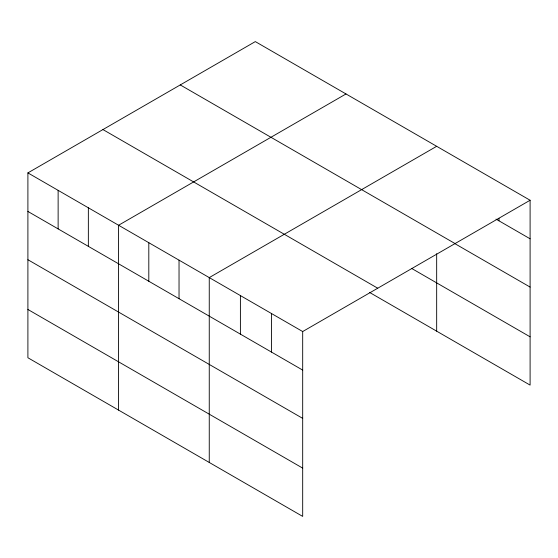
<?xml version="1.0" encoding="UTF-8"?>
<svg xmlns="http://www.w3.org/2000/svg" width="558" height="558" viewBox="0 0 558 558"><rect width="100%" height="100%" fill="white"/><g stroke="black" fill="none" stroke-linecap="round" stroke-linejoin="round"><path stroke-width="0.84" d="M27.9 172.896L302.687 331.543L302.687 516.401L27.9 357.755L27.9 172.896L255.313 41.599L530.1 200.245L530.1 385.104L369.584 292.434M345.995 93.953L118.582 225.251L118.582 410.109M436.67 146.308L209.257 277.598L209.257 462.463M302.687 331.543L530.1 200.245M495.992 219.106L530.1 238.796M180.269 84.928L455.056 243.574M454.47 243.414L530.1 287.077M411.609 268.412L530.1 336.823M102.944 129.568L377.731 288.214M27.9 211.447L302.687 370.094M27.9 259.728L302.687 418.374M27.9 309.474L302.687 468.12M498.957 218.248L498.957 220.815M436.67 253.723L436.67 331.166M271.544 313.561L271.544 352.112M240.4 295.58L240.4 334.13M179.034 260.147L179.034 298.704M148.805 242.695L148.805 281.253M88.352 207.799L88.352 246.35M58.13 190.348L58.13 228.899"/></g></svg>
